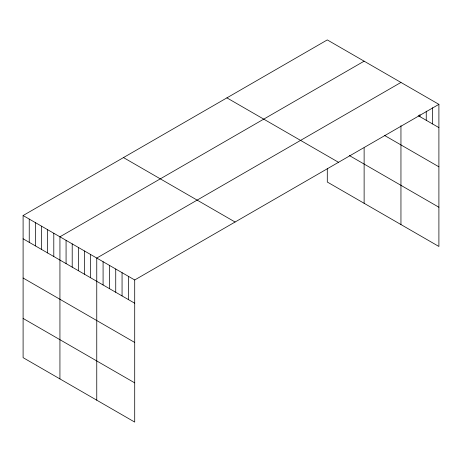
<?xml version="1.0" encoding="UTF-8"?>
<svg xmlns="http://www.w3.org/2000/svg" width="462" height="462" viewBox="0 0 462 462"><rect width="100%" height="100%" fill="white"/><g stroke="black" fill="none" stroke-linecap="round" stroke-linejoin="round"><path stroke-width="0.69" d="M23.1 215.535L134.708 279.972L134.708 422.089L23.1 357.652L23.1 215.535L327.292 39.911L438.9 104.348L438.9 246.465L327.292 182.028L327.292 168.48M364.125 61.175L59.933 236.798L59.933 378.915M400.952 82.444L96.76 258.067L96.76 400.179M134.708 279.972L438.9 104.348M418.202 115.656L438.9 127.604M384.378 135.349L438.9 166.828M349.387 155.561L438.9 207.242M226.911 97.869L338.519 162.306M123.481 157.582L235.089 222.02M23.1 238.79L134.708 303.228M23.1 278.014L134.708 342.452M23.1 318.428L134.708 382.865M432.576 107.744L432.576 123.955M426.253 111.14L426.253 120.305M419.929 114.536L419.929 116.649M400.952 125.664L400.952 224.555M364.125 147.904L364.125 203.292M128.384 276.322L128.384 299.578M122.06 272.672L122.06 295.928M115.737 269.017L115.737 292.273M109.413 265.367L109.413 288.623M103.084 261.717L103.084 284.973M90.621 254.522L90.621 277.778M84.482 250.976L84.482 274.232M78.344 247.43L78.344 270.686M72.205 243.89L72.205 267.146M66.072 240.344L66.072 263.6M53.794 233.258L53.794 256.514M47.655 229.712L47.655 252.968M41.516 226.166L41.516 249.422M35.378 222.626L35.378 245.882M29.239 219.08L29.239 242.336"/></g></svg>
